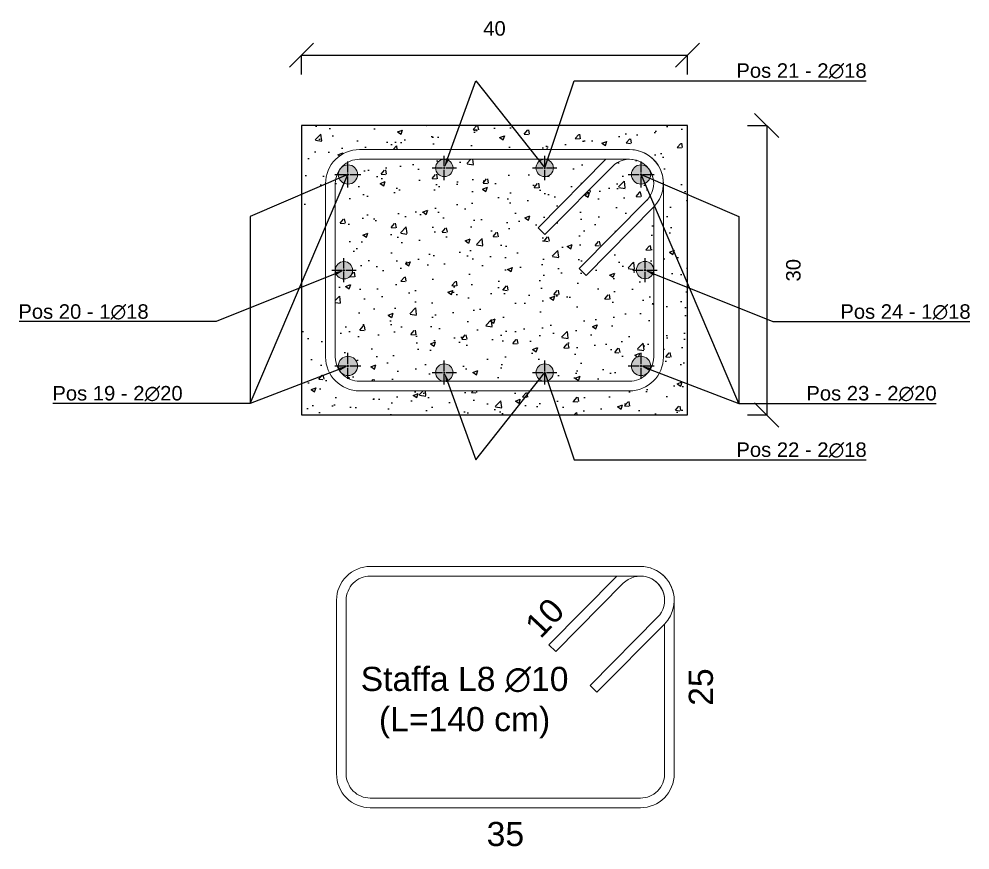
# Model space of a CAD drawing. Header units: millimetres. Extents: x -455371 to 117772, y -78417 to 116564.
# Drawn here: x -338657 to -337671, y 41279 to 42140 of the extents above; entities that cross this region are included whole.
import ezdxf
from ezdxf import colors
from ezdxf.entities.mleader import LeaderData, LeaderLine
from ezdxf.math import Vec2, Vec3

# ---------------------------------------------------------------- set-up
doc = ezdxf.new("R2010")
doc.units = ezdxf.units.MM
doc.linetypes.add('CENTER2', pattern=[28.575, 19.05, -3.175, 3.175, -3.175])
doc.layers.get('0').update_dxf_attribs({"color": 255})
for name, color, linetype, lineweight in [('armature', 5, 'Continuous', 18), ('Cls', 7, 'Continuous', 25), ('quote', 5, 'Continuous', 15), ('RETINO ARMATURE', 253, 'Continuous', 15), ('Scritte', 7, 'Continuous', 15), ('staffe', 10, 'Continuous', 15)]:
    doc.layers.add(name, color=color, linetype=linetype, lineweight=lineweight)
doc.layers.add('RETINI', color=253, linetype='Continuous')
doc.styles.get("Standard").update_dxf_attribs({"font": 'arial.ttf'})
doc.dimstyles.new('per distinte 1 a 10', dxfattribs={"dimtxt": 25, "dimasz": 150, "dimexe": 0.18, "dimexo": 250, "dimgap": 50, "dimtad": 2, "dimdec": 0, "dimlfac": 0.1, "dimzin": 0, "dimdsep": 46, "dimtxsty": 'Standard', "dimblk": 'NONE', "dimcen": 0, "dimse1": 1, "dimse2": 1, "dimsd1": 1, "dimsd2": 1, "dimadec": 0, "dimazin": 0, "dimtfac": 1, "dimtdec": 0, "dimtofl": 0, "dimtmove": 0, "dimatfit": 3, "dimldrblk": 'NONE', "dimfxl": 250, "dimfxlon": 1, "dimtolj": 1, "dimtzin": 0, "dimarcsym": 2})
doc.dimstyles.new('scala 1 a 10', dxfattribs={"dimtxt": 15, "dimasz": 25, "dimexe": 0.183, "dimexo": 0.1, "dimgap": 20, "dimtad": 2, "dimdec": 0, "dimlfac": 0.1, "dimzin": 0, "dimdsep": 46, "dimtxsty": 'Standard', "dimblk": 'OBLIQUE', "dimcen": -25, "dimadec": 0, "dimazin": 0, "dimtfac": 1, "dimtdec": 0, "dimtofl": 0, "dimtmove": 0, "dimatfit": 3, "dimfxl": 20, "dimfxlon": 1, "dimtolj": 1, "dimtzin": 0, "dimarcsym": 0})

# ---------------------------------------------------------------- blocks, each defined once
blk = doc.blocks.new('*U1441')
at = {"layer": 'Cls', "color": 0, "linetype": 'CENTER2', "transparency": 16777216}
for p, q in [((0, 2), (0, 13.5)), ((-13.5, 0), (-2, 0)), ((2, 0), (13.5, 0)), ((0, -13.5), (0, -2))]:
    blk.add_line(p, q, dxfattribs=at)
at = {"layer": 'Cls', "color": 0, "linetype": 'Continuous', "transparency": 16777216}
for p, q in [((-1, 0), (1, 0)), ((0, -1), (0, 1))]:
    blk.add_line(p, q, dxfattribs=at)
blk = doc.blocks.new('*U1442')
at = {"layer": 'Cls', "color": 0, "linetype": 'CENTER2', "transparency": 16777216}
for p, q in [((0, 1.8), (0, 12.5)), ((-12.5, 0), (-1.8, 0)), ((1.8, 0), (12.5, 0)), ((0, -12.5), (0, -1.8))]:
    blk.add_line(p, q, dxfattribs=at)
at = {"layer": 'Cls', "color": 0, "linetype": 'Continuous', "transparency": 16777216}
for p, q in [((-0.9, 0), (0.9, 0)), ((0, -0.9), (0, 0.9))]:
    blk.add_line(p, q, dxfattribs=at)
blk = doc.blocks.new('*U1443')
at = {"layer": 'Cls', "color": 0, "linetype": 'CENTER2', "transparency": 16777216}
for p, q in [((0, 2), (0, 13.5)), ((-13.5, 0), (-2, 0)), ((2, 0), (13.5, 0)), ((0, -13.5), (0, -2))]:
    blk.add_line(p, q, dxfattribs=at)
at = {"layer": 'Cls', "color": 0, "linetype": 'Continuous', "transparency": 16777216}
for p, q in [((-1, 0), (1, 0)), ((0, -1), (0, 1))]:
    blk.add_line(p, q, dxfattribs=at)
blk = doc.blocks.new('*U1444')
at = {"layer": 'Cls', "color": 0, "linetype": 'CENTER2', "transparency": 16777216}
for p, q in [((0, 1.8), (0, 12.5)), ((-12.5, 0), (-1.8, 0)), ((1.8, 0), (12.5, 0)), ((0, -12.5), (0, -1.8))]:
    blk.add_line(p, q, dxfattribs=at)
at = {"layer": 'Cls', "color": 0, "linetype": 'Continuous', "transparency": 16777216}
for p, q in [((-0.9, 0), (0.9, 0)), ((0, -0.9), (0, 0.9))]:
    blk.add_line(p, q, dxfattribs=at)
blk = doc.blocks.new('*U1445')
at = {"layer": 'Cls', "color": 0, "linetype": 'CENTER2', "transparency": 16777216}
for p, q in [((0, 1.8), (0, 12.5)), ((-12.5, 0), (-1.8, 0)), ((1.8, 0), (12.5, 0)), ((0, -12.5), (0, -1.8))]:
    blk.add_line(p, q, dxfattribs=at)
at = {"layer": 'Cls', "color": 0, "linetype": 'Continuous', "transparency": 16777216}
for p, q in [((-0.9, 0), (0.9, 0)), ((0, -0.9), (0, 0.9))]:
    blk.add_line(p, q, dxfattribs=at)
blk = doc.blocks.new('*U1446')
at = {"layer": 'Cls', "color": 0, "linetype": 'CENTER2', "transparency": 16777216}
for p, q in [((0, 2), (0, 13.5)), ((-13.5, 0), (-2, 0)), ((2, 0), (13.5, 0)), ((0, -13.5), (0, -2))]:
    blk.add_line(p, q, dxfattribs=at)
at = {"layer": 'Cls', "color": 0, "linetype": 'Continuous', "transparency": 16777216}
for p, q in [((-1, 0), (1, 0)), ((0, -1), (0, 1))]:
    blk.add_line(p, q, dxfattribs=at)
blk = doc.blocks.new('*U1477')
at = {"layer": 'Cls', "color": 0, "linetype": 'CENTER2', "transparency": 16777216}
for p, q in [((0, 1.8), (0, 12.5)), ((-12.5, 0), (-1.8, 0)), ((1.8, 0), (12.5, 0)), ((0, -12.5), (0, -1.8))]:
    blk.add_line(p, q, dxfattribs=at)
at = {"layer": 'Cls', "color": 0, "linetype": 'Continuous', "transparency": 16777216}
for p, q in [((-0.9, 0), (0.9, 0)), ((0, -0.9), (0, 0.9))]:
    blk.add_line(p, q, dxfattribs=at)
blk = doc.blocks.new('*U1478')
at = {"layer": 'Cls', "color": 0, "linetype": 'CENTER2', "transparency": 16777216}
for p, q in [((0, 2), (0, 13.5)), ((-13.5, 0), (-2, 0)), ((2, 0), (13.5, 0)), ((0, -13.5), (0, -2))]:
    blk.add_line(p, q, dxfattribs=at)
at = {"layer": 'Cls', "color": 0, "linetype": 'Continuous', "transparency": 16777216}
for p, q in [((-1, 0), (1, 0)), ((0, -1), (0, 1))]:
    blk.add_line(p, q, dxfattribs=at)
blk = doc.blocks.new('*U1479')
at = {"layer": 'Cls', "color": 0, "linetype": 'CENTER2', "transparency": 16777216}
for p, q in [((0, 1.8), (0, 12.5)), ((-12.5, 0), (-1.8, 0)), ((1.8, 0), (12.5, 0)), ((0, -12.5), (0, -1.8))]:
    blk.add_line(p, q, dxfattribs=at)
at = {"layer": 'Cls', "color": 0, "linetype": 'Continuous', "transparency": 16777216}
for p, q in [((-0.9, 0), (0.9, 0)), ((0, -0.9), (0, 0.9))]:
    blk.add_line(p, q, dxfattribs=at)
blk = doc.blocks.new('*U1462')
at = {"layer": 'Cls', "color": 0, "linetype": 'CENTER2', "transparency": 16777216}
for p, q in [((0, 1.8), (0, 12.5)), ((-12.5, 0), (-1.8, 0)), ((1.8, 0), (12.5, 0)), ((0, -12.5), (0, -1.8))]:
    blk.add_line(p, q, dxfattribs=at)
at = {"layer": 'Cls', "color": 0, "linetype": 'Continuous', "transparency": 16777216}
for p, q in [((-0.9, 0), (0.9, 0)), ((0, -0.9), (0, 0.9))]:
    blk.add_line(p, q, dxfattribs=at)
blk = doc.blocks.new('*D1638')
at = {"layer": 'Defpoints', "color": 0, "transparency": 16777216}
for p in [(-338012.6, 41572.52), (-338012.6, 41322.52), (-338012.6, 41322.52)]:
    blk.add_point(p, dxfattribs=at)
at = {"layer": 'quote', "color": 0, "transparency": 16777216, "insert": (-337949.84, 41447.52), "char_height": 25, "attachment_point": 5, "rotation": 90}
blk.add_mtext('\\A1;25', dxfattribs=at)
blk = doc.blocks.new('_None')
blk = doc.blocks.new('*D1639')
at = {"layer": 'Defpoints', "color": 0, "transparency": 16777216}
for p in [(-338327.6, 41537.52), (-337977.6, 41537.52), (-337977.6, 41357.92)]:
    blk.add_point(p, dxfattribs=at)
at = {"layer": 'quote', "color": 0, "transparency": 16777216, "insert": (-338152.6, 41295.14), "char_height": 25, "attachment_point": 5}
blk.add_mtext('\\A1;35', dxfattribs=at)
blk = doc.blocks.new('_Oblique')
at = {"color": 0, "linetype": 'ByBlock', "lineweight": -2}
blk.add_line((-0.5, -0.5), (0.5, 0.5), dxfattribs=at)
blk = doc.blocks.new('*D2265')
at = {"layer": 'Defpoints', "color": 0, "transparency": 16777216}
for p in [(-337963.87, 42102.34), (-338363.87, 42029.52), (-337963.87, 42029.52)]:
    blk.add_point(p, dxfattribs=at)
at = {"layer": 'quote', "color": 0, "lineweight": -2, "transparency": 16777216}
for p, q in [((-338363.87, 42082.34), (-338363.87, 42102.53)), ((-338363.87, 42102.34), (-337963.87, 42102.34)), ((-337963.87, 42082.34), (-337963.87, 42102.53))]:
    blk.add_line(p, q, dxfattribs=at)
at = {"layer": 'quote', "color": 0, "lineweight": -2, "transparency": 16777216, "xscale": 25, "yscale": 25, "zscale": 25, "rotation": 180}
blk.add_blockref('_Oblique', (-338363.87, 42102.34), dxfattribs=at)
at = {"layer": 'quote', "color": 0, "lineweight": -2, "transparency": 16777216, "xscale": 25, "yscale": 25, "zscale": 25}
blk.add_blockref('_Oblique', (-337963.87, 42102.34), dxfattribs=at)
at = {"layer": 'quote', "color": 0, "transparency": 16777216, "insert": (-338163.87, 42130), "char_height": 15, "attachment_point": 5}
blk.add_mtext('\\A1;40', dxfattribs=at)
blk = doc.blocks.new('*D2266')
at = {"layer": 'Defpoints', "color": 0, "transparency": 16777216}
for p in [(-337963.87, 42029.52), (-337963.87, 41729.52), (-337881.75, 41729.52)]:
    blk.add_point(p, dxfattribs=at)
at = {"layer": 'quote', "color": 0, "lineweight": -2, "transparency": 16777216}
for p, q in [((-337901.75, 42029.52), (-337881.56, 42029.52)), ((-337881.75, 42029.52), (-337881.75, 41729.52)), ((-337901.75, 41729.52), (-337881.56, 41729.52))]:
    blk.add_line(p, q, dxfattribs=at)
at = {"layer": 'quote', "color": 0, "lineweight": -2, "transparency": 16777216, "xscale": 25, "yscale": 25, "zscale": 25}
for p, rotation in [((-337881.75, 42029.52), 90), ((-337881.75, 41729.52), 270)]:
    blk.add_blockref('_Oblique', p, dxfattribs=dict(at, rotation=rotation))
at = {"layer": 'quote', "color": 0, "transparency": 16777216, "insert": (-337854.08, 41879.52), "char_height": 15, "attachment_point": 5, "rotation": 90}
blk.add_mtext('\\A1;30', dxfattribs=at)

msp = doc.modelspace()

# ---------------------------------------------------------------- hatches: boundary and pattern name
at = {"layer": 'RETINI'}
h = msp.add_hatch(dxfattribs=at)
h.set_pattern_fill('AR-CONC', color=256, scale=0.29)
h.set_pattern_definition([(50, (9191.67, -20474.122), (52.833554, -4.622335), [5.5245, -60.7695]), (355, (9191.67, -20474.12), (-10.220592, 55.406485), [4.4196, -48.6157694]), (100.451445, (9196.07, -20474.51), (42.612962, 50.784148), [4.6951026, -51.646171]), (46.1842, (9191.67, -20459.39), (78.612922, -12.192275), [8.28675, -91.15425]), (96.635558, (9198.22, -20460.41), (68.847199, 71.753576), [7.042657, -77.469326]), (351.18415, (9191.67, -20459.39), (68.847199, 71.753576), [6.62939, -72.923322]), (21, (9199.036, -20463.073), (43.9681735, -29.6569075), [5.5245, -60.7695]), (326, (9199.036, -20463.073), (17.922588, 53.41451), [4.4196, -48.6156]), (71.451445, (9202.7, -20465.545), (61.8907616, 23.757603), [4.6951026, -51.646082]), (37.5, (9191.67, -20474.122), (0.8956949, 24.5209613), [0, -48.02632, 0, -49.3522, 0, -48.79975]), (7.5, (9191.67, -20474.122), (19.3777021, 29.0523667), [0, -28.13812, 0, -46.92142, 0, -18.59915]), (327.5, (9175.243, -20474.122), (39.3212726, -1.6613358), [0, -18.415, 0, -57.4548, 0, -76.2381]), (317.5, (9167.877, -20474.122), (42.9574626, 7.3736824), [0, -23.9395, 0, -38.15588, 0, -54.1401])])
h.paths.add_polyline_path([(-338224.87, 41985.52, -0.414214), (-338215.87, 41994.52), (-338303.87, 41994.52, 0.124329), (-338315.74, 41991.52), (-338315.74, 41988.73, -0.414214), (-338305.74, 41978.73, -1), (-338325.74, 41978.73), (-338327.11, 41978.73, 0.094566), (-338328.87, 41969.52), (-338328.87, 41879.52, -1), (-338310.87, 41879.52, -1), (-338328.87, 41879.52), (-338328.87, 41789.52, 0.094566), (-338327.11, 41780.31), (-338325.74, 41780.31, -1), (-338305.74, 41780.31, -0.414214), (-338315.74, 41770.31), (-338315.74, 41767.52, 0.124329), (-338303.87, 41764.52), (-338215.87, 41764.52, -0.414214), (-338224.87, 41773.52, -1), (-338206.87, 41773.52, -0.414214), (-338215.87, 41764.52), (-338111.87, 41764.52, -0.414214), (-338120.87, 41773.52, -1), (-338102.87, 41773.52, -0.414214), (-338111.87, 41764.52), (-338023.87, 41764.52, 0.124329), (-338012, 41767.52), (-338012, 41770.31, -0.414214), (-338022, 41780.31, -1), (-338002, 41780.31), (-338000.63, 41780.31, 0.094566), (-337998.87, 41789.52), (-337998.87, 41879.82, -1.008432), (-338016.87, 41879.67, -0.991639), (-337998.87, 41879.82), (-337998.87, 41945.02), (-338068.94, 41874.2), (-338076.05, 41881.24), (-338006.1, 41951.94, 0.297649), (-338000.63, 41978.73), (-338002, 41978.73, -1), (-338022, 41978.73, -0.414214), (-338012, 41988.73), (-338012, 41991.52, 0.338041), (-338041.96, 41986.77), (-338111.59, 41916.4), (-338118.7, 41923.43), (-338049.13, 41993.75, -0.007776), (-338048.37, 41994.52), (-338111.87, 41994.52, -0.414214), (-338102.87, 41985.52, -1), (-338120.87, 41985.52, -0.414214), (-338111.87, 41994.52), (-338215.87, 41994.52, -0.414214), (-338206.87, 41985.52, -1)], flags=17)
h.paths.add_polyline_path([(-337963.87, 42029.52), (-338363.87, 42029.52), (-338363.87, 41937.77), (-338338.87, 41959.04), (-338338.87, 41969.52, -0.414214), (-338303.87, 42004.52), (-338023.87, 42004.52, -0.414214), (-337988.87, 41969.52), (-337988.87, 41789.52, -0.414214), (-338023.87, 41754.52), (-338303.87, 41754.52, -0.414214), (-338338.87, 41789.52), (-338338.87, 41804.12), (-338363.87, 41829.86), (-338363.87, 41729.52), (-337963.87, 41729.52)])
at = {"layer": 'RETINO ARMATURE'}
h = msp.add_hatch(color=256, dxfattribs=at)
h.dxf.hatch_style = 1
h.paths.add_polyline_path([(-338305.74, 41978.73, 0.682303), (-338323.08, 41985.52, 0.01737), (-338324.15, 41984.15, 0.144169), (-338325.74, 41978.73, 1)])
h = msp.add_hatch(color=256, dxfattribs=at)
h.dxf.hatch_style = 1
h.paths.add_polyline_path([(-338206.87, 41985.52, 0.41535), (-338215.91, 41994.52, 0.121079), (-338220.5, 41993.24, 0.263375), (-338224.87, 41985.52, 1)])
h = msp.add_hatch(color=256, dxfattribs=at)
h.dxf.hatch_style = 1
h.paths.add_polyline_path([(-338111.91, 41994.52, 0.121079), (-338116.5, 41993.24, 0.263375), (-338120.87, 41985.52, 1), (-338102.87, 41985.52, 0.41535)])
h = msp.add_hatch(color=256, dxfattribs=at)
h.dxf.hatch_style = 1
h.paths.add_polyline_path([(-338003.6, 41984.15, 0.01737), (-338004.66, 41985.52, 0.682303), (-338022, 41978.73, 1), (-338002, 41978.73, 0.144169)])
h = msp.add_hatch(color=256, dxfattribs=at)
h.dxf.hatch_style = 1
h.paths.add_polyline_path([(-338328.87, 41879.52, 1), (-338310.87, 41879.52, 1)])
h = msp.add_hatch(color=256, dxfattribs=at)
h.dxf.hatch_style = 1
h.paths.add_polyline_path([(-337998.87, 41879.52), (-337998.87, 41879.82, 0.991639), (-338016.87, 41879.67, 0.991639)])
h = msp.add_hatch(color=256, dxfattribs=at)
h.dxf.hatch_style = 1
h.paths.add_polyline_path([(-338325.74, 41780.31, 0.144169), (-338324.15, 41774.89, 0.01737), (-338323.08, 41773.52, 0.682303), (-338305.74, 41780.31, 1)])
h = msp.add_hatch(color=256, dxfattribs=at)
h.dxf.hatch_style = 1
h.paths.add_polyline_path([(-338022, 41780.31, 0.682303), (-338004.66, 41773.52, 0.01737), (-338003.6, 41774.89, 0.144169), (-338002, 41780.31, 1)])
h = msp.add_hatch(color=256, dxfattribs=at)
h.dxf.hatch_style = 1
h.paths.add_polyline_path([(-338224.87, 41773.52, 0.255661), (-338220.72, 41765.94, 0.135902), (-338215.58, 41764.52, 0.40471), (-338206.87, 41773.52, 1)])
h = msp.add_hatch(color=256, dxfattribs=at)
h.dxf.hatch_style = 1
h.paths.add_polyline_path([(-338120.87, 41773.52, 0.255661), (-338116.72, 41765.94, 0.135902), (-338111.58, 41764.52, 0.40471), (-338102.87, 41773.52, 1)])

# ---------------------------------------------------------------- linework, layer by layer
at = {"layer": 'armature'}
for centre, radius in [((-338315.74, 41978.73), 10), ((-338215.87, 41985.52), 9), ((-338111.87, 41985.52), 9), ((-338012, 41978.73), 10), ((-338319.87, 41879.52), 9), ((-338007.87, 41879.67), 9), ((-338315.74, 41780.31), 10), ((-338012, 41780.31), 10), ((-338215.87, 41773.52), 9), ((-338111.87, 41773.52), 9)]:
    msp.add_circle(centre, radius, dxfattribs=at)
at = {"layer": 'Cls'}
msp.add_lwpolyline([(-338363.87, 42029.52), (-338363.87, 41729.52), (-337963.87, 41729.52), (-337963.87, 42029.52), (-338363.87, 42029.52), (-338363.87, 41879.52)], dxfattribs=at)
at = {"layer": 'staffe'}
for points in [[(-338023.87, 42004.52), (-338303.87, 42004.52, 0.414214), (-338338.87, 41969.52), (-338338.87, 41789.52, 0.414214), (-338303.87, 41754.52), (-338023.87, 41754.52, 0.414214), (-337988.87, 41789.52), (-337988.87, 41969.52, 0.414214)], [(-338012.6, 41572.52), (-338292.6, 41572.52, 0.414214), (-338327.6, 41537.52), (-338327.6, 41357.52, 0.414214), (-338292.6, 41322.52), (-338012.6, 41322.52, 0.414214), (-337977.6, 41357.52), (-337977.6, 41537.52, 0.414214)]]:
    msp.add_lwpolyline(points, format="xyb", close=True, dxfattribs=at)
for points in [[(-338005.72, 41952.32), (-338076.05, 41881.24), (-338068.94, 41874.2), (-337998.99, 41944.9, 0.666247), (-338023.87, 42004.52, 0.666247)], [(-337998.87, 41969.52, 0.414214), (-338023.87, 41994.52), (-338303.87, 41994.52, 0.414214), (-338328.87, 41969.52), (-338328.87, 41789.52, 0.414214), (-338303.87, 41764.52), (-338023.87, 41764.52, 0.414214), (-337998.87, 41789.52), (-337998.87, 41945.02)], [(-338041.64, 41987.1), (-338111.59, 41916.4), (-338118.7, 41923.43), (-338048.37, 41994.52, 0.003888), (-338048.75, 41994.14)], [(-337994.45, 41520.33), (-338064.78, 41449.24), (-338057.67, 41442.21), (-337987.72, 41512.91, 0.666247), (-338012.6, 41572.52, 0.666247)], [(-337987.6, 41537.52, 0.414214), (-338012.6, 41562.52), (-338292.6, 41562.52, 0.414214), (-338317.6, 41537.52), (-338317.6, 41357.52, 0.414214), (-338292.6, 41332.52), (-338012.6, 41332.52, 0.414214), (-337987.6, 41357.52), (-337987.6, 41513.03)], [(-338030.37, 41555.1), (-338100.32, 41484.4), (-338107.43, 41491.44), (-338037.1, 41562.52, 0.003888), (-338037.48, 41562.14)]]:
    msp.add_lwpolyline(points, format="xyb", dxfattribs=at)
for points in [[(-338215.28, 41994.52), (-338215.9, 41994.52)], [(-338111.28, 41994.52), (-338111.9, 41994.52)]]:
    msp.add_lwpolyline(points, dxfattribs=at)
for centre in [(-338023.87, 41969.52), (-338012.6, 41537.52)]:
    msp.add_arc(centre, 25, 315.30636, 135.30636, dxfattribs=at)

# ---------------------------------------------------------------- block references
at = {"layer": 'Cls', "linetype": 'CENTER2'}
for name, p in [('*U1462', (-338215.87, 41985.52)), ('*U1479', (-338111.87, 41985.52)), ('*U1441', (-338315.74, 41978.73)), ('*U1478', (-338012, 41978.73)), ('*U1442', (-338319.87, 41879.52)), ('*U1477', (-338007.87, 41879.67)), ('*U1443', (-338315.74, 41780.31)), ('*U1446', (-338012, 41780.31)), ('*U1444', (-338215.87, 41773.52)), ('*U1445', (-338111.87, 41773.52))]:
    msp.add_blockref(name, p, dxfattribs=at)

# ---------------------------------------------------------------- texts
at = {"layer": 'Scritte', "insert": (-338134.39, 41513.88), "char_height": 25, "attachment_point": 1, "rotation": 46.7232}
msp.add_mtext_dynamic_manual_height_columns('10', width=76.834, gutter_width=12.5, heights=[0], dxfattribs=at)
at = {"layer": 'Scritte', "insert": (-338310.11, 41468.52), "char_height": 25, "attachment_point": 1}
msp.add_mtext_dynamic_manual_height_columns('\\pxqc;Staffa L8 ∅10 (L=140 cm)', width=230.4721, gutter_width=12.5, heights=[0], dxfattribs=at)

# ---------------------------------------------------------------- dimensions: what is measured, and where the dimension line sits
at = {"layer": 'quote'}
dim = msp.add_linear_dim(base=(-337963.87, 42102.34), p1=(-338363.87, 42029.52), p2=(-337963.87, 42029.52), dimstyle='scala 1 a 10', dxfattribs=at)
dim.commit()
dim.dimension.update_dxf_attribs({"geometry": '*D2265', "text_midpoint": (-338163.87, 42130)})
dim = msp.add_linear_dim(base=(-337881.75, 41729.52), p1=(-337963.87, 42029.52), p2=(-337963.87, 41729.52), angle=90, dimstyle='scala 1 a 10', dxfattribs=at)
dim.commit()
dim.dimension.update_dxf_attribs({"geometry": '*D2266', "text_midpoint": (-337854.08, 41879.52)})
for base, p1, p2, angle, picture, middle, dimtype in [((-338012.6, 41322.52), (-338012.6, 41572.52), (-338012.6, 41322.52), 90, '*D1638', (-338012.6, 41447.52), 160), ((-337977.6, 41357.92), (-338327.6, 41537.52), (-337977.6, 41537.52), 360, '*D1639', (-338152.6, 41357.92), 161)]:
    dim = msp.add_linear_dim(base=base, p1=p1, p2=p2, angle=angle, dimstyle='per distinte 1 a 10', dxfattribs=at)
    dim.commit()
    dim.dimension.update_dxf_attribs({"geometry": picture, "text_midpoint": middle, "dimtype": dimtype})

# ---------------------------------------------------------------- leaders
ml = msp.add_multileader_mtext('Standard', dxfattribs=at)
ml.set_content('Pos 21 - 2∅18', color=256)
ml.set_leader_properties()
ml.build(insert=Vec2(0, 0))
ml.multileader.update_dxf_attribs({"text_left_attachment_type": 6, "text_right_attachment_type": 6, "dogleg_length": 20, "arrow_head_size": 10})
ctx = ml.context
ctx.base_point, ctx.char_height, ctx.arrow_head_size, ctx.landing_gap_size, ctx.plane_origin = Vec3(-337963.18, 42075.95), 15, 10, 50, Vec3(-338315.74, 41978.73)
ctx.left_attachment, ctx.right_attachment = 6, 6
notes = []
notes.append((ctx, [(0, (1, 1, 0), (-337983.18, 42075.95), (1, 0), 20, [(2, [(-338215.87, 41985.52), (-338183.11, 42075.95), (-338111.87, 41985.52), (-338081.23, 42075.95)], 0, [])])]))
ctx.mtext.insert, ctx.mtext.flow_direction = Vec3(-337913.18, 42093.95), 5
ml = msp.add_multileader_mtext('Standard', dxfattribs=at)
ml.set_content('Pos 19 - 2∅20', color=256)
ml.set_leader_properties()
ml.build(insert=Vec2(0, 0))
ml.multileader.update_dxf_attribs({"text_left_attachment_type": 6, "text_right_attachment_type": 6, "dogleg_length": 20, "arrow_head_size": 10})
ctx = ml.context
ctx.base_point, ctx.char_height, ctx.arrow_head_size, ctx.landing_gap_size, ctx.plane_origin = Vec3(-338669.57, 41741.57), 15, 10, 50, Vec3(-338315.74, 41780.31)
ctx.left_attachment, ctx.right_attachment, ctx.text_align_type = 6, 6, 2
notes.append((ctx, [(0, (1, 1, 0), (-338417.07, 41741.57), (-1, 0), 20, [(1, [(-338315.74, 41780.31), (-338417.07, 41741.57), (-338315.74, 41978.73), (-338417.07, 41935.13)], 0, [])])]))
ctx.mtext.insert, ctx.mtext.alignment, ctx.mtext.flow_direction = Vec3(-338487.07, 41759.57), 3, 5
ml = msp.add_multileader_mtext('Standard', dxfattribs=at)
ml.set_content('Pos 23 - 2∅20', color=256)
ml.set_leader_properties()
ml.build(insert=Vec2(0, 0))
ml.multileader.update_dxf_attribs({"text_left_attachment_type": 6, "text_right_attachment_type": 6, "dogleg_length": 20, "arrow_head_size": 10})
ctx = ml.context
ctx.base_point, ctx.char_height, ctx.arrow_head_size, ctx.landing_gap_size, ctx.plane_origin = Vec3(-337890.67, 41741.57), 15, 10, 50, Vec3(-338012, 41780.31)
ctx.left_attachment, ctx.right_attachment = 6, 6
notes.append((ctx, [(0, (1, 1, 0), (-337910.67, 41741.57), (1, 0), 20, [(1, [(-338012, 41780.31), (-337910.67, 41741.57), (-338012, 41978.73), (-337910.67, 41935.13)], 0, [])])]))
ctx.mtext.insert, ctx.mtext.flow_direction = Vec3(-337840.67, 41759.57), 5
ml = msp.add_multileader_mtext('Standard', dxfattribs=at)
ml.set_content('Pos 20 - 1∅18', color=256)
ml.set_leader_properties()
ml.build(insert=Vec2(0, 0))
ml.multileader.update_dxf_attribs({"text_left_attachment_type": 6, "text_right_attachment_type": 6, "dogleg_length": 20, "arrow_head_size": 10})
ctx = ml.context
ctx.base_point, ctx.char_height, ctx.arrow_head_size, ctx.landing_gap_size, ctx.plane_origin = Vec3(-338704.87, 41826.23), 15, 10, 50, Vec3(-338007.87, 41743.99)
ctx.left_attachment, ctx.right_attachment, ctx.text_align_type = 6, 6, 2
notes.append((ctx, [(0, (1, 1, 0), (-338452.29, 41826.23), (-1, 0), 20, [(3, [(-338319.87, 41879.52), (-338452.29, 41826.23)], 0, [])])]))
ctx.mtext.insert, ctx.mtext.alignment, ctx.mtext.flow_direction = Vec3(-338522.29, 41844.23), 3, 5
ml = msp.add_multileader_mtext('Standard', dxfattribs=at)
ml.set_content('Pos 24 - 1∅18', color=256)
ml.set_leader_properties()
ml.build(insert=Vec2(0, 0))
ml.multileader.update_dxf_attribs({"text_left_attachment_type": 6, "text_right_attachment_type": 6, "dogleg_length": 20, "arrow_head_size": 10})
ctx = ml.context
ctx.base_point, ctx.char_height, ctx.arrow_head_size, ctx.landing_gap_size, ctx.plane_origin = Vec3(-337855.45, 41826.23), 15, 10, 50, Vec3(-338319.87, 41743.99)
ctx.left_attachment, ctx.right_attachment = 6, 6
notes.append((ctx, [(0, (1, 1, 0), (-337875.45, 41826.23), (1, 0), 20, [(3, [(-338007.87, 41879.52), (-337875.45, 41826.23)], 0, [])])]))
ctx.mtext.insert, ctx.mtext.flow_direction = Vec3(-337805.45, 41844.23), 5
ml = msp.add_multileader_mtext('Standard', dxfattribs=at)
ml.set_content('Pos 22 - 2∅18', color=256)
ml.set_leader_properties()
ml.build(insert=Vec2(0, 0))
ml.multileader.update_dxf_attribs({"text_left_attachment_type": 6, "text_right_attachment_type": 6, "dogleg_length": 20, "arrow_head_size": 10})
ctx = ml.context
ctx.base_point, ctx.char_height, ctx.arrow_head_size, ctx.landing_gap_size, ctx.plane_origin = Vec3(-337963.18, 41683.09), 15, 10, 50, Vec3(-338315.74, 41780.31)
ctx.left_attachment, ctx.right_attachment = 6, 6
notes.append((ctx, [(0, (1, 1, 0), (-337983.18, 41683.09), (1, 0), 20, [(2, [(-338215.87, 41773.52), (-338183.11, 41683.09), (-338111.87, 41773.52), (-338081.23, 41683.09)], 0, [])])]))
ctx.mtext.insert, ctx.mtext.flow_direction = Vec3(-337913.18, 41701.09), 5
for ctx, leaders in notes:
    for number, flags, end, landing, length, lines in leaders:
        leader = LeaderData()
        leader.index, (leader.has_last_leader_line, leader.has_dogleg_vector, leader.attachment_direction) = number, flags
        leader.last_leader_point, leader.dogleg_vector, leader.dogleg_length = Vec3(end), Vec3(landing), length
        for number, points, colour, breaks in lines:
            line = LeaderLine()
            line.index, line.vertices, line.color, line.breaks = number, Vec3.list(points), colors.encode_raw_color(colour), breaks
            leader.lines.append(line)
        ctx.leaders.append(leader)

doc.saveas('drawing.dxf')
